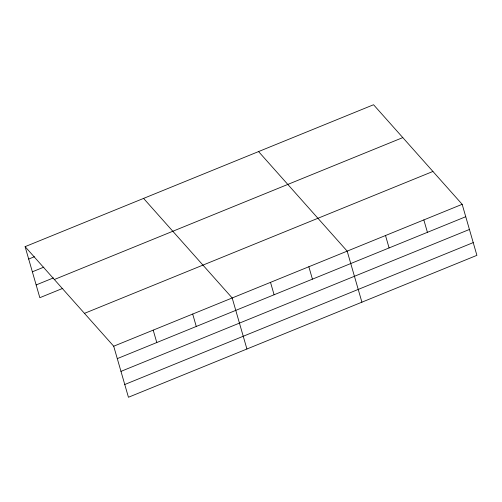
<?xml version="1.0" encoding="UTF-8"?>
<svg xmlns="http://www.w3.org/2000/svg" width="502" height="502" viewBox="0 0 502 502"><rect width="100%" height="100%" fill="white"/><g stroke="black" fill="none" stroke-linecap="round" stroke-linejoin="round"><path stroke-width="0.75" d="M25.1 246.658L373.557 104.742L462.166 204.308L476.9 255.342L128.443 397.258L113.709 346.217L25.1 246.658L39.834 297.692L62.806 288.336M28.683 259.063L34.425 256.723M32.36 271.808L43.85 267.133M36.15 284.941L53.381 277.926M54.341 279.514L402.799 137.598M84.468 313.361L432.925 171.452M113.709 346.217L462.166 204.308M117.292 358.623L465.749 216.713M120.969 371.373L469.426 229.458M124.766 384.507L473.223 242.598M258.568 151.573L347.177 251.138L361.911 302.173M143.578 198.403L232.188 297.968L246.921 349.009M423.839 219.92L427.422 232.319M385.511 235.526L389.088 247.932M308.849 266.75L312.426 279.156M270.515 282.356L274.098 294.762M192.693 314.051L196.276 326.457M153.204 330.134L156.787 342.54"/></g></svg>
